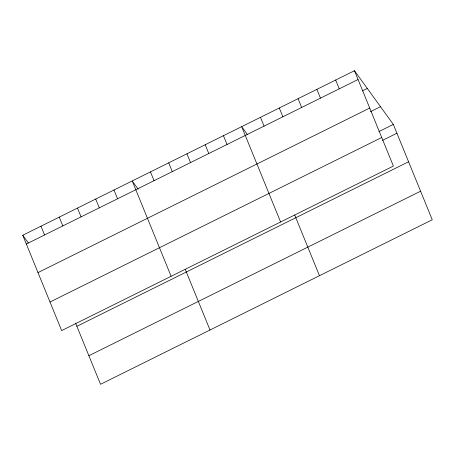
<?xml version="1.0" encoding="UTF-8"?>
<svg xmlns="http://www.w3.org/2000/svg" width="455" height="455" viewBox="0 0 455 455"><rect width="100%" height="100%" fill="white"/><g stroke="black" fill="none" stroke-linecap="round" stroke-linejoin="round"><path stroke-width="0.68" d="M354.468 70.713L393.382 166.064L61.664 330.58L22.75 235.229L354.468 70.713L393.336 124.42L432.25 219.771L100.532 384.287L75.541 323.044M26.339 244.017L358.057 79.506M362.282 90.926L367.293 88.441M37.992 272.585L369.71 108.068M370.484 111.668L380.511 106.697M378.924 131.569L393.336 124.42M50.005 302.012L381.722 137.501M382.513 140.362L396.925 133.213M76.867 326.292L408.584 161.775M88.873 355.719L420.591 191.208M247.298 134.401L241.685 126.649L280.599 222M138.229 189.246L132.217 180.936L171.131 276.287M22.75 235.229L28.364 242.981M335.671 80.04L339.259 88.827M316.873 89.362L320.462 98.149M298.076 98.684L301.665 107.471M279.279 108.006L282.868 116.793M260.482 117.327L264.071 126.115M294.738 215.113L319.467 275.707M223.439 135.698L227.028 144.485M205.194 144.747L208.782 153.534M186.948 153.796L190.537 162.583M168.708 162.844L172.291 171.632M150.463 171.888L154.052 180.68M185.27 269.406L210 329.994M113.972 189.985L117.561 198.778M95.726 199.034L99.315 207.827M77.481 208.083L81.07 216.876M59.241 217.132L62.824 225.919M40.995 226.18L44.584 234.968"/></g></svg>
